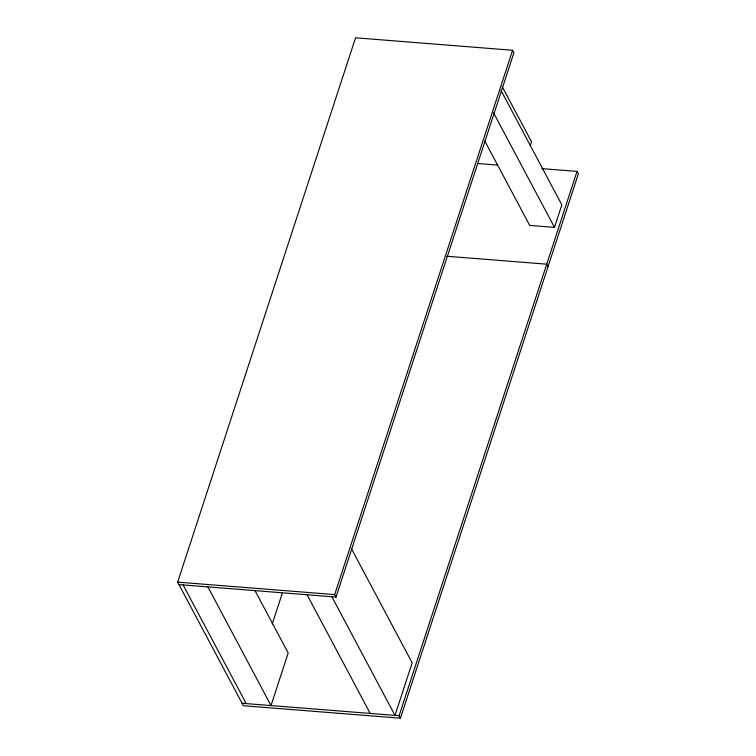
<?xml version="1.0" encoding="UTF-8"?>
<svg xmlns="http://www.w3.org/2000/svg" width="756" height="756" viewBox="0 0 756 756"><rect width="100%" height="100%" fill="white"/><g stroke="black" fill="none" stroke-linecap="round" stroke-linejoin="round"><path stroke-width="1.13" d="M541.872 168.616L577.036 171.404L578.349 173.871L400.434 718.2L243.404 705.735L177.651 582.129L355.566 37.8L512.596 50.265L513.91 52.731L336.004 597.06L178.964 584.596M272.264 623.908L282.536 592.487M336.004 597.06L334.681 594.585L512.596 50.265M530.296 145.521L531.525 141.769L502.182 86.6M484.851 141.098L529.701 225.42L554.498 227.386L561.859 204.857L500.954 90.351M400.434 718.2L399.121 715.724L577.036 171.404M477.423 163.494L497.344 165.082M446.739 256.246L546.711 264.175L548.024 266.651M177.651 582.129L334.681 594.585M242.09 703.269L399.121 715.724M493.592 112.88L554.498 227.386M351.256 548.336L412.162 662.842L394.991 715.403L331.865 596.73M307.078 594.764L370.194 713.428M254.97 590.549L288.187 653.004L271.017 705.565L207.891 586.892M183.103 584.927L246.22 703.6"/></g></svg>
